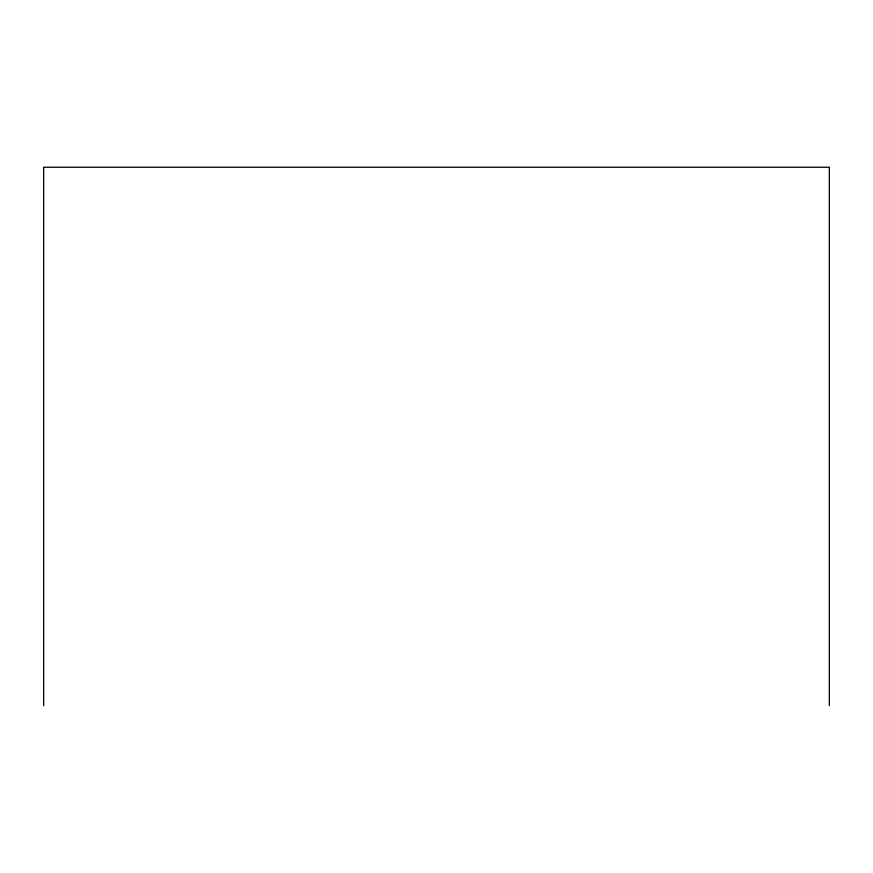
<?xml version="1.0" encoding="UTF-8"?>
<svg xmlns="http://www.w3.org/2000/svg" width="873" height="873" viewBox="0 0 873 873"><rect width="100%" height="100%" fill="white"/><g stroke="black" fill="none" stroke-linecap="round" stroke-linejoin="round"><path stroke-width="1.31" d="M829.35 705.755L829.35 167.245L43.65 167.245L43.65 705.755"/></g></svg>
